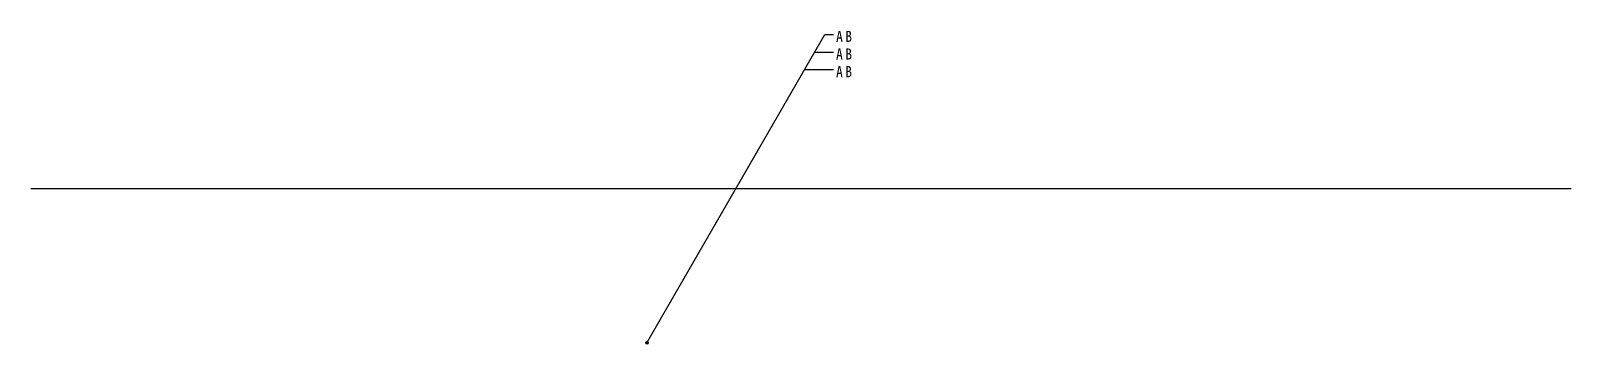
# Model space of a CAD drawing. Units: millimetres at full size, sheet at 1:100. Extents: x -15551 to 15061, y -6576 to -359.
import ezdxf

# ---------------------------------------------------------------- set-up
doc = ezdxf.new("R2010")
doc.units = ezdxf.units.MM
doc.header["$LTSCALE"] = 100
doc.header["$PDMODE"] = 32
doc.header["$PDSIZE"] = 50
doc.layers.add('0-0', color=7, linetype='Continuous')
doc.styles.add('ＭＳ ゴシック', font='')
doc.styles.get('ＭＳ ゴシック').set_extended_font_data('MS Gothic')

msp = doc.modelspace()

# ---------------------------------------------------------------- linework, layer by layer
at = {"layer": '0-0'}
for p, q in [((-3306.1, -6551), (229, -428.6)), ((229, -428.6), (401.6, -428.6)), ((26.9, -778.6), (401.6, -778.6)), ((-175.2, -1128.6), (401.6, -1128.6)), ((-15551, -3489.8), (15061.2, -3489.8))]:
    msp.add_line(p, q, dxfattribs=at)
msp.add_point((-3306.1, -6551), dxfattribs=at)

# ---------------------------------------------------------------- texts
at = {"layer": '0-0', "char_height": 219.9, "attachment_point": 7, "style": 'ＭＳ ゴシック'}
for insert in [(451.6, -578.6), (451.6, -928.6), (451.6, -1278.6)]:
    msp.add_mtext('\\T1.36;\\W0.9;AB', dxfattribs=dict(at, insert=insert))

doc.saveas('drawing.dxf')
